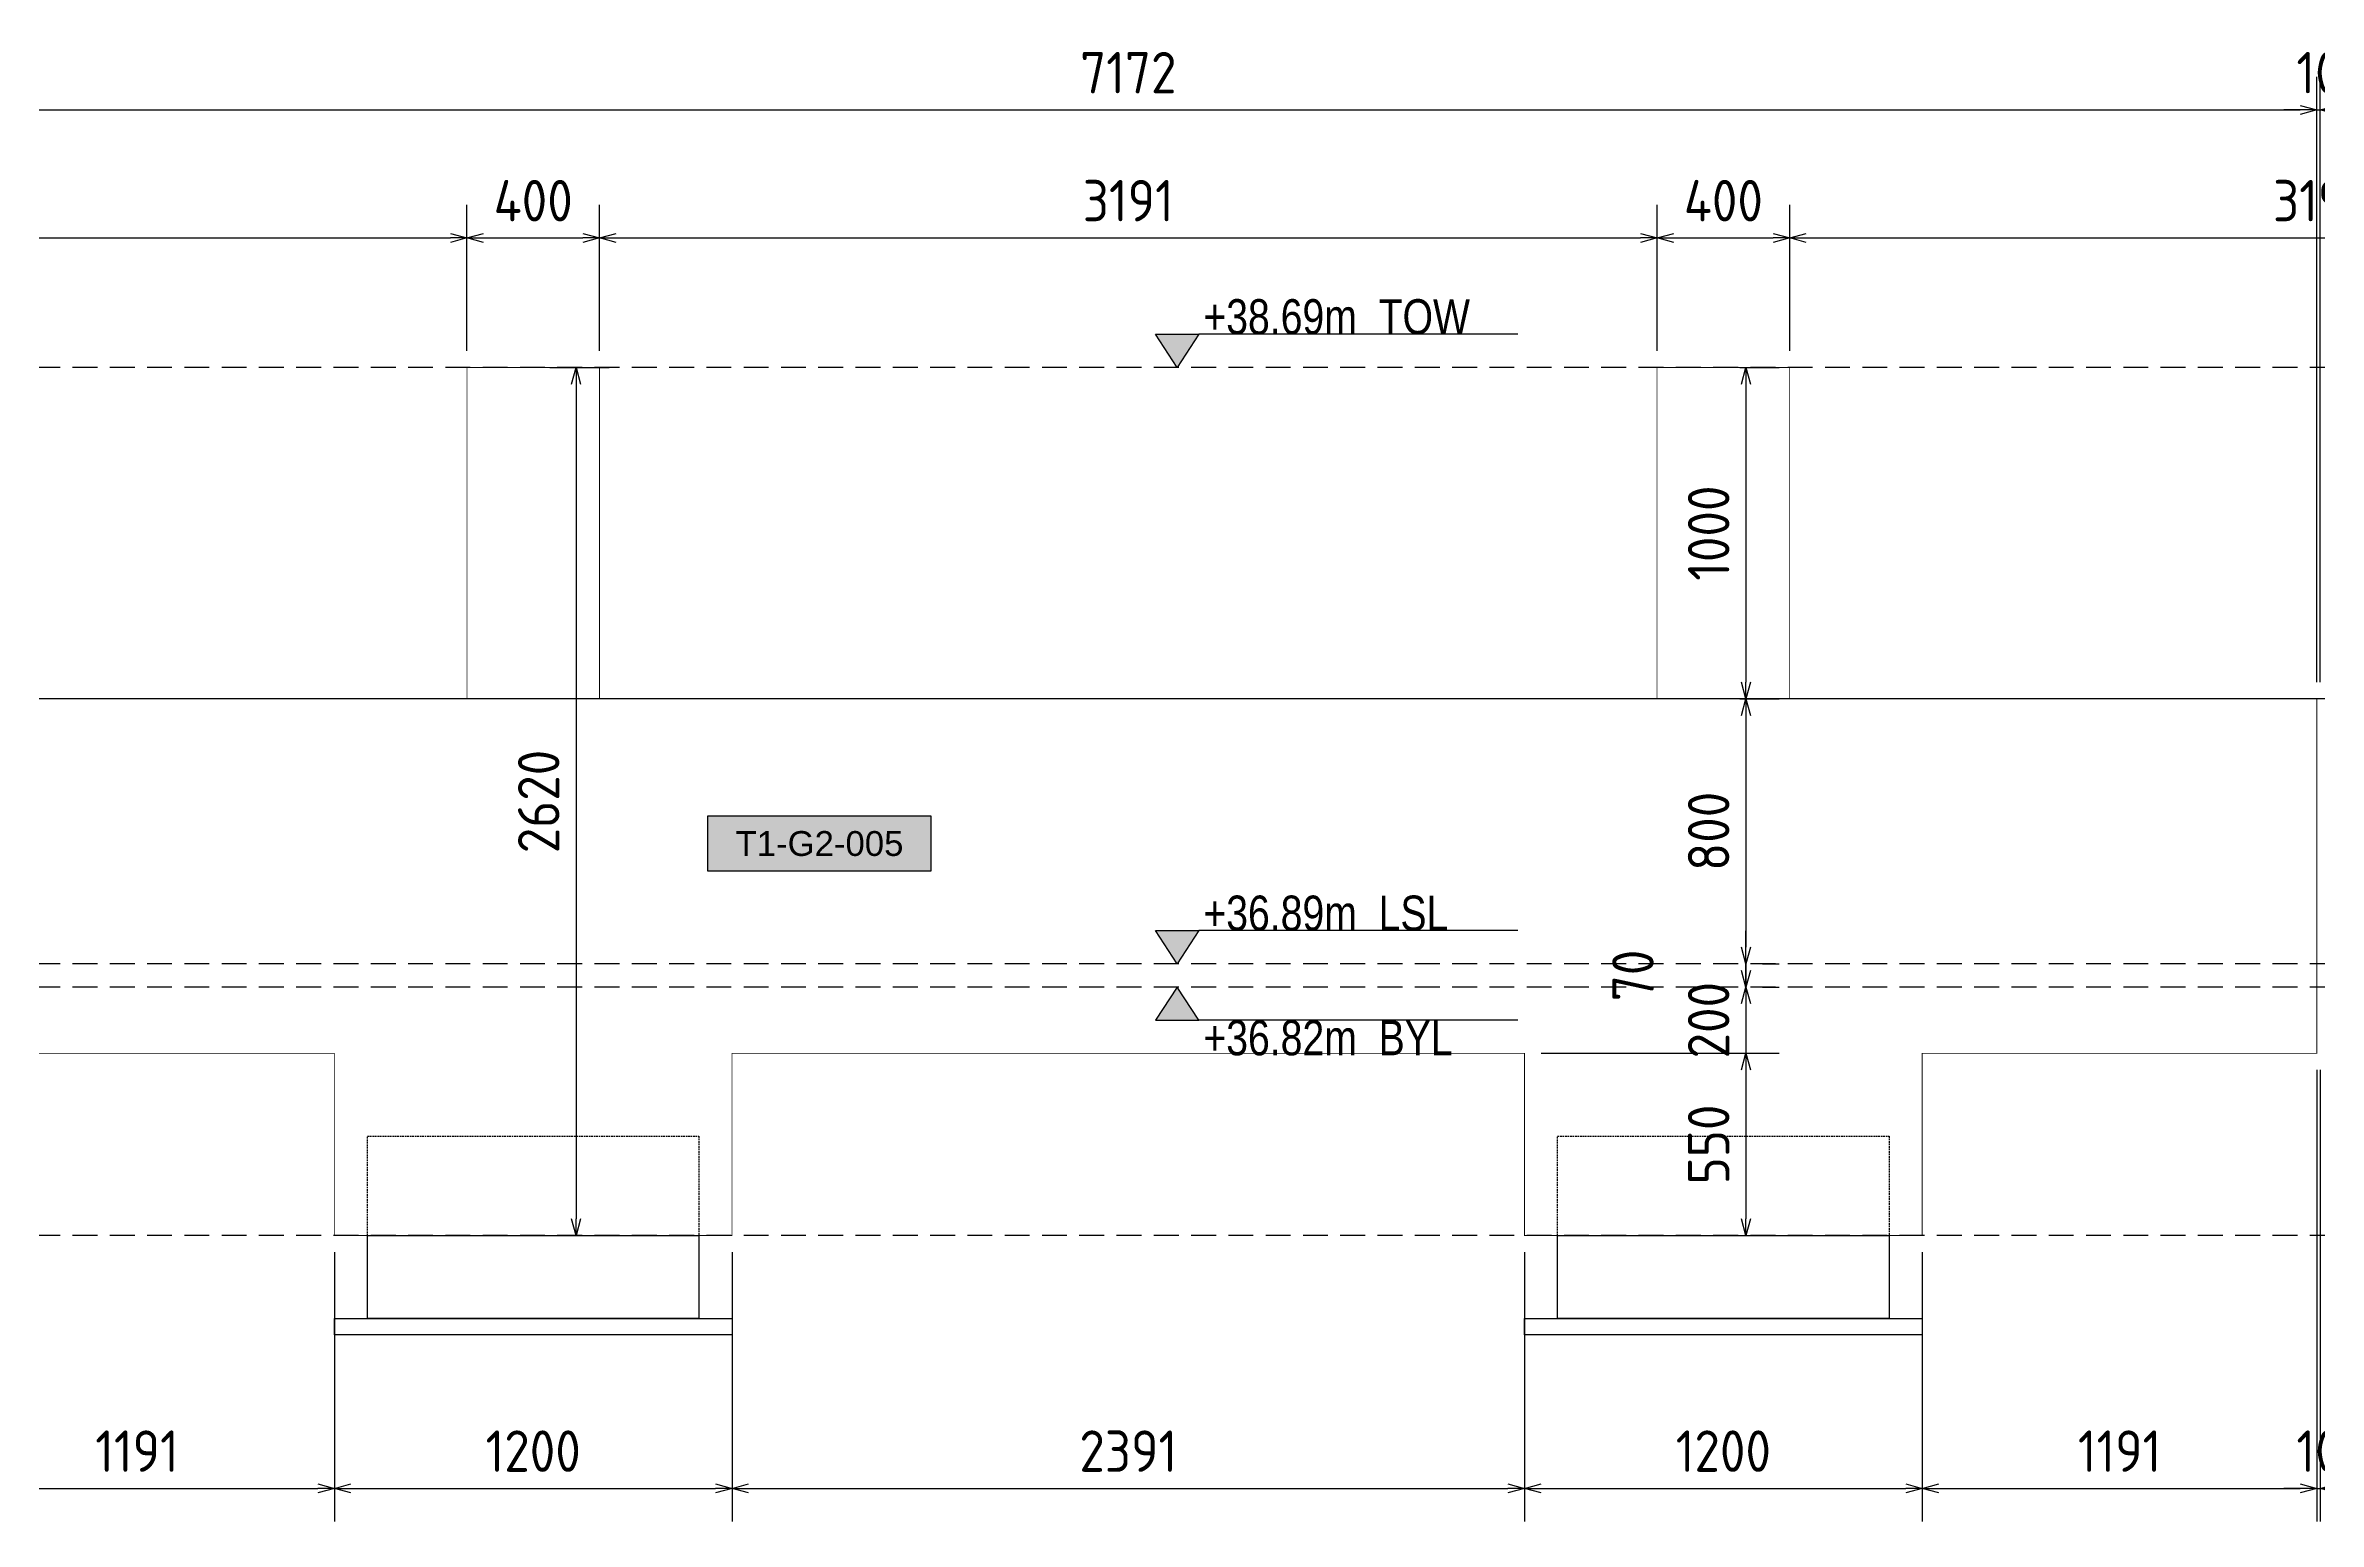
# Model space of a CAD drawing. Header units: centimetres. Extents: x -6122352 to 6876996, y -1694241 to 2592194.
# Drawn here: x 3309448 to 3316306, y 144765 to 149220 of the extents above; entities that cross this region are included whole.
import ezdxf
from ezdxf.enums import TextEntityAlignment as Align

# ---------------------------------------------------------------- set-up
doc = ezdxf.new("R2010")
doc.units = ezdxf.units.CM
doc.header["$MEASUREMENT"] = 0
doc.header["$PDMODE"] = 66
doc.header["$PDSIZE"] = 100
for name, pattern in [('23585-XR-AR-END-SETTING OUT PLAN$0$HIDDEN', [0.375, 0.25, -0.125]), ('CENTER', [2, 1.25, -0.25, 0.25, -0.25]), ('DASHED2', [0.375, 0.25, -0.125])]:
    doc.linetypes.add(name, pattern=pattern)
doc.layers.get('Defpoints').update_dxf_attribs({"color": 255, "linetype": 'CENTER'})
for name, color, linetype in [('00-MI-DIM', 7, 'Continuous'), ('@MI-TYPE-01', 30, 'Continuous'), ('@MI-TYPE-02', 6, 'Continuous'), ('JML-Dimension', 1, 'Continuous'), ('PANEL-TAGS', 7, 'Continuous'), ('SECTION', 130, 'Continuous')]:
    doc.layers.add(name, color=color, linetype=linetype)
doc.styles.add('PANELTAG_STYLE', font='arial.ttf')
doc.styles.add('Schueco-BEMSTIL', font='isocpeur.ttf', dxfattribs={"width": 0.9})
doc.styles.add('txt-Pisa-std', font='arial.ttf', dxfattribs={"width": 0.8})
doc.dimstyles.new('MI- JWC-TXT-2.5 MM', dxfattribs={"dimscale": 1.5, "dimtxt": 2.5, "dimasz": 1, "dimexe": 2, "dimexo": 1, "dimgap": 1, "dimtad": 1, "dimdec": 0, "dimdsep": 46, "dimtxsty": 'Schueco-BEMSTIL', "dimblk": 'OPEN30', "dimcen": 0, "dimdle": 2, "dimclrd": 140, "dimclre": 8, "dimclrt": 40, "dimadec": 0, "dimazin": 2, "dimtfac": 1, "dimtdec": 0, "dimtix": 1, "dimtmove": 2, "dimatfit": 3, "dimldrblk": 'OPEN', "dimfxl": 2, "dimlwd": -1, "dimlwe": -1, "dimarcsym": 0})

# ---------------------------------------------------------------- blocks, each defined once
blk = doc.blocks.new('T1-FOOTING ELEVATION')
at = {"color": 9}
blk.add_lwpolyline([(-600, -250), (600, -250), (600, -300), (-600, -300)], close=True, dxfattribs=at)
at = {"layer": '@MI-TYPE-01', "color": 114, "linetype": '23585-XR-AR-END-SETTING OUT PLAN$0$HIDDEN', "ltscale": 20, "true_color": 0x139b48}
blk.add_lwpolyline([(-500, 0), (-500, 300), (500, 300), (500, 0)], dxfattribs=at)
at = {"layer": '@MI-TYPE-01', "color": 114, "true_color": 0x139b48}
blk.add_lwpolyline([(-500, 0), (500, 0), (500, -250), (-500, -250)], close=True, dxfattribs=at)
blk = doc.blocks.new('_Open30')
at = {"color": 0, "linetype": 'ByBlock', "lineweight": -2}
for p, q in [((-1, 0.27), (0, 0)), ((0, 0), (-1, -0.27)), ((0, 0), (-1, 0))]:
    blk.add_line(p, q, dxfattribs=at)
blk = doc.blocks.new('*D1215')
at = {"layer": '@MI-TYPE-02', "color": 8, "transparency": 16777216}
for p, q in [((3314560.6, 148247.8), (3314678.7, 148247.8)), ((3314560.6, 147247.8), (3314678.7, 147247.8))]:
    blk.add_line(p, q, dxfattribs=at)
at = {"layer": '@MI-TYPE-02', "color": 140, "transparency": 16777216}
blk.add_line((3314578.7, 148197.8), (3314578.7, 147297.8), dxfattribs=at)
at = {"layer": 'Defpoints', "color": 0, "transparency": 16777216}
for p in [(3314510.6, 148247.8), (3314510.6, 147247.8), (3314578.7, 147247.8)]:
    blk.add_point(p, dxfattribs=at)
at = {"layer": '@MI-TYPE-02', "color": 140, "transparency": 16777216, "xscale": 50, "yscale": 50, "zscale": 50}
for p, rotation in [((3314578.7, 148247.8), 90), ((3314578.7, 147247.8), 270)]:
    blk.add_blockref('_Open30', p, dxfattribs=dict(at, rotation=rotation))
at = {"layer": '@MI-TYPE-02', "color": 40, "transparency": 16777216, "insert": (3314466.2, 147747.8), "char_height": 125, "attachment_point": 5, "rotation": 90, "style": 'Schueco-BEMSTIL'}
blk.add_mtext('1000', dxfattribs=at)
blk = doc.blocks.new('_Open')
at = {"color": 0, "linetype": 'ByBlock', "lineweight": -2}
for p, q in [((-1, 0.2), (0, 0)), ((-1, -0.2), (0, 0)), ((0, 0), (-1, 0))]:
    blk.add_line(p, q, dxfattribs=at)
blk = doc.blocks.new('*D1216')
at = {"layer": '@MI-TYPE-02', "color": 8, "transparency": 16777216}
for p, q in [((3314560.6, 147247.8), (3314678.7, 147247.8)), ((3314628.7, 146447.8), (3314678.7, 146447.8))]:
    blk.add_line(p, q, dxfattribs=at)
at = {"layer": '@MI-TYPE-02', "color": 140, "transparency": 16777216}
blk.add_line((3314578.7, 147197.8), (3314578.7, 146497.8), dxfattribs=at)
at = {"layer": 'Defpoints', "color": 0, "transparency": 16777216}
for p in [(3314510.6, 147247.8), (3314578.7, 146447.8), (3314578.7, 146447.8)]:
    blk.add_point(p, dxfattribs=at)
at = {"layer": '@MI-TYPE-02', "color": 140, "transparency": 16777216, "xscale": 50, "yscale": 50, "zscale": 50}
for p, rotation in [((3314578.7, 147247.8), 90), ((3314578.7, 146447.8), 270)]:
    blk.add_blockref('_Open30', p, dxfattribs=dict(at, rotation=rotation))
at = {"layer": '@MI-TYPE-02', "color": 40, "transparency": 16777216, "insert": (3314466.2, 146847.8), "char_height": 125, "attachment_point": 5, "rotation": 90, "style": 'Schueco-BEMSTIL'}
blk.add_mtext('800', dxfattribs=at)
blk = doc.blocks.new('*D1217')
at = {"layer": '@MI-TYPE-02', "color": 140, "transparency": 16777216}
for p, q in [((3314578.7, 146497.8), (3314578.7, 146547.8)), ((3314578.7, 146447.8), (3314578.7, 146377.8)), ((3314578.7, 146327.8), (3314578.7, 146277.8))]:
    blk.add_line(p, q, dxfattribs=at)
at = {"layer": '@MI-TYPE-02', "color": 8, "transparency": 16777216}
for p, q in [((3314628.7, 146447.8), (3314678.7, 146447.8)), ((3314628.7, 146377.8), (3314678.7, 146377.8))]:
    blk.add_line(p, q, dxfattribs=at)
at = {"layer": 'Defpoints', "color": 0, "transparency": 16777216}
for p in [(3314578.7, 146447.8), (3314578.7, 146377.8), (3314578.7, 146377.8)]:
    blk.add_point(p, dxfattribs=at)
at = {"layer": '@MI-TYPE-02', "color": 140, "transparency": 16777216, "xscale": 50, "yscale": 50, "zscale": 50}
for p, rotation in [((3314578.7, 146447.8), 270), ((3314578.7, 146377.8), 90)]:
    blk.add_blockref('_Open30', p, dxfattribs=dict(at, rotation=rotation))
at = {"layer": '@MI-TYPE-02', "color": 40, "transparency": 16777216, "insert": (3314237.7, 146412.8), "char_height": 125, "attachment_point": 5, "rotation": 90, "style": 'Schueco-BEMSTIL'}
blk.add_mtext('70', dxfattribs=at)
blk = doc.blocks.new('*D1218')
at = {"layer": '@MI-TYPE-02', "color": 140, "transparency": 16777216}
for p, q in [((3314578.7, 146427.8), (3314578.7, 146477.8)), ((3314578.7, 146377.8), (3314578.7, 146177.8)), ((3314578.7, 146127.8), (3314578.7, 146077.8))]:
    blk.add_line(p, q, dxfattribs=at)
at = {"layer": '@MI-TYPE-02', "color": 8, "transparency": 16777216}
for p, q in [((3314628.7, 146377.8), (3314678.7, 146377.8)), ((3313960.6, 146177.8), (3314678.7, 146177.8))]:
    blk.add_line(p, q, dxfattribs=at)
at = {"layer": 'Defpoints', "color": 0, "transparency": 16777216}
for p in [(3314578.7, 146377.8), (3313910.6, 146177.8), (3314578.7, 146177.8)]:
    blk.add_point(p, dxfattribs=at)
at = {"layer": '@MI-TYPE-02', "color": 140, "transparency": 16777216, "xscale": 50, "yscale": 50, "zscale": 50}
for p, rotation in [((3314578.7, 146377.8), 270), ((3314578.7, 146177.8), 90)]:
    blk.add_blockref('_Open30', p, dxfattribs=dict(at, rotation=rotation))
at = {"layer": '@MI-TYPE-02', "color": 40, "transparency": 16777216, "insert": (3314466.2, 146277.8), "char_height": 125, "attachment_point": 5, "rotation": 90, "style": 'Schueco-BEMSTIL'}
blk.add_mtext('200', dxfattribs=at)
blk = doc.blocks.new('*D1219')
at = {"layer": '@MI-TYPE-02', "color": 8, "transparency": 16777216}
for p, q in [((3313960.6, 146177.8), (3314678.7, 146177.8)), ((3314560.6, 145627.8), (3314678.7, 145627.8))]:
    blk.add_line(p, q, dxfattribs=at)
at = {"layer": '@MI-TYPE-02', "color": 140, "transparency": 16777216}
blk.add_line((3314578.7, 146127.8), (3314578.7, 145677.8), dxfattribs=at)
at = {"layer": 'Defpoints', "color": 0, "transparency": 16777216}
for p in [(3313910.6, 146177.8), (3314510.6, 145627.8), (3314578.7, 145627.8)]:
    blk.add_point(p, dxfattribs=at)
at = {"layer": '@MI-TYPE-02', "color": 140, "transparency": 16777216, "xscale": 50, "yscale": 50, "zscale": 50}
for p, rotation in [((3314578.7, 146177.8), 90), ((3314578.7, 145627.8), 270)]:
    blk.add_blockref('_Open30', p, dxfattribs=dict(at, rotation=rotation))
at = {"layer": '@MI-TYPE-02', "color": 40, "transparency": 16777216, "insert": (3314466.2, 145902.8), "char_height": 125, "attachment_point": 5, "rotation": 90, "style": 'Schueco-BEMSTIL'}
blk.add_mtext('550', dxfattribs=at)
blk = doc.blocks.new('*D1181')
at = {"layer": '00-MI-DIM', "color": 8, "transparency": 16777216}
for p, q in [((3307528.6, 148297.8), (3307528.6, 148738.7)), ((3310719.7, 148297.8), (3310719.7, 148738.7))]:
    blk.add_line(p, q, dxfattribs=at)
at = {"layer": '00-MI-DIM', "color": 140, "transparency": 16777216}
blk.add_line((3307578.6, 148638.7), (3310669.7, 148638.7), dxfattribs=at)
at = {"layer": 'Defpoints', "color": 0, "transparency": 16777216}
for p in [(3310719.7, 148638.7), (3307528.6, 148247.8), (3310719.7, 148247.8)]:
    blk.add_point(p, dxfattribs=at)
at = {"layer": '00-MI-DIM', "color": 140, "transparency": 16777216, "xscale": 50, "yscale": 50, "zscale": 50, "rotation": 180}
blk.add_blockref('_Open30', (3307528.6, 148638.7), dxfattribs=at)
at = {"layer": '00-MI-DIM', "color": 140, "transparency": 16777216, "xscale": 50, "yscale": 50, "zscale": 50}
blk.add_blockref('_Open30', (3310719.7, 148638.7), dxfattribs=at)
at = {"layer": '00-MI-DIM', "color": 40, "transparency": 16777216, "insert": (3309124.1, 148751.2), "char_height": 125, "attachment_point": 5, "style": 'Schueco-BEMSTIL'}
blk.add_mtext('3191', dxfattribs=at)
blk = doc.blocks.new('*D1182')
at = {"layer": '00-MI-DIM', "color": 8, "transparency": 16777216}
for p, q in [((3310719.7, 148657.8), (3310719.7, 148738.7)), ((3311119.7, 148297.8), (3311119.7, 148738.7))]:
    blk.add_line(p, q, dxfattribs=at)
at = {"layer": '00-MI-DIM', "color": 140, "transparency": 16777216}
blk.add_line((3310769.7, 148638.7), (3311069.7, 148638.7), dxfattribs=at)
at = {"layer": 'Defpoints', "color": 0, "transparency": 16777216}
for p in [(3311119.7, 148638.7), (3310719.7, 148607.8), (3311119.7, 148247.8)]:
    blk.add_point(p, dxfattribs=at)
at = {"layer": '00-MI-DIM', "color": 140, "transparency": 16777216, "xscale": 50, "yscale": 50, "zscale": 50, "rotation": 180}
blk.add_blockref('_Open30', (3310719.7, 148638.7), dxfattribs=at)
at = {"layer": '00-MI-DIM', "color": 140, "transparency": 16777216, "xscale": 50, "yscale": 50, "zscale": 50}
blk.add_blockref('_Open30', (3311119.7, 148638.7), dxfattribs=at)
at = {"layer": '00-MI-DIM', "color": 40, "transparency": 16777216, "insert": (3310919.7, 148751.2), "char_height": 125, "attachment_point": 5, "style": 'Schueco-BEMSTIL'}
blk.add_mtext('400', dxfattribs=at)
blk = doc.blocks.new('*D1281')
at = {"layer": '00-MI-DIM', "color": 8, "transparency": 16777216}
for p, q in [((3311119.7, 148297.8), (3311119.7, 148738.7)), ((3314310.6, 148297.8), (3314310.6, 148738.7))]:
    blk.add_line(p, q, dxfattribs=at)
at = {"layer": '00-MI-DIM', "color": 140, "transparency": 16777216}
blk.add_line((3311169.7, 148638.7), (3314260.6, 148638.7), dxfattribs=at)
at = {"layer": 'Defpoints', "color": 0, "transparency": 16777216}
for p in [(3314310.6, 148638.7), (3311119.7, 148247.8), (3314310.6, 148247.8)]:
    blk.add_point(p, dxfattribs=at)
at = {"layer": '00-MI-DIM', "color": 140, "transparency": 16777216, "xscale": 50, "yscale": 50, "zscale": 50, "rotation": 180}
blk.add_blockref('_Open30', (3311119.7, 148638.7), dxfattribs=at)
at = {"layer": '00-MI-DIM', "color": 140, "transparency": 16777216, "xscale": 50, "yscale": 50, "zscale": 50}
blk.add_blockref('_Open30', (3314310.6, 148638.7), dxfattribs=at)
at = {"layer": '00-MI-DIM', "color": 40, "transparency": 16777216, "insert": (3312715.1, 148751.2), "char_height": 125, "attachment_point": 5, "style": 'Schueco-BEMSTIL'}
blk.add_mtext('3191', dxfattribs=at)
blk = doc.blocks.new('*D1282')
at = {"layer": '00-MI-DIM', "color": 8, "transparency": 16777216}
for p, q in [((3314310.6, 148297.8), (3314310.6, 148738.7)), ((3314710.6, 148297.8), (3314710.6, 148738.7))]:
    blk.add_line(p, q, dxfattribs=at)
at = {"layer": '00-MI-DIM', "color": 140, "transparency": 16777216}
blk.add_line((3314360.6, 148638.7), (3314660.6, 148638.7), dxfattribs=at)
at = {"layer": 'Defpoints', "color": 0, "transparency": 16777216}
for p in [(3314710.6, 148638.7), (3314310.6, 148247.8), (3314710.6, 148247.8)]:
    blk.add_point(p, dxfattribs=at)
at = {"layer": '00-MI-DIM', "color": 140, "transparency": 16777216, "xscale": 50, "yscale": 50, "zscale": 50, "rotation": 180}
blk.add_blockref('_Open30', (3314310.6, 148638.7), dxfattribs=at)
at = {"layer": '00-MI-DIM', "color": 140, "transparency": 16777216, "xscale": 50, "yscale": 50, "zscale": 50}
blk.add_blockref('_Open30', (3314710.6, 148638.7), dxfattribs=at)
at = {"layer": '00-MI-DIM', "color": 40, "transparency": 16777216, "insert": (3314510.6, 148751.2), "char_height": 125, "attachment_point": 5, "style": 'Schueco-BEMSTIL'}
blk.add_mtext('400', dxfattribs=at)
blk = doc.blocks.new('*D1283')
at = {"layer": '00-MI-DIM', "color": 8, "transparency": 16777216}
for p, q in [((3314710.6, 148297.8), (3314710.6, 148738.7)), ((3317902, 148297.8), (3317902, 148738.7))]:
    blk.add_line(p, q, dxfattribs=at)
at = {"layer": '00-MI-DIM', "color": 140, "transparency": 16777216}
blk.add_line((3314760.6, 148638.7), (3317852, 148638.7), dxfattribs=at)
at = {"layer": 'Defpoints', "color": 0, "transparency": 16777216}
for p in [(3317902, 148638.7), (3314710.6, 148247.8), (3317902, 148247.8)]:
    blk.add_point(p, dxfattribs=at)
at = {"layer": '00-MI-DIM', "color": 140, "transparency": 16777216, "xscale": 50, "yscale": 50, "zscale": 50, "rotation": 180}
blk.add_blockref('_Open30', (3314710.6, 148638.7), dxfattribs=at)
at = {"layer": '00-MI-DIM', "color": 140, "transparency": 16777216, "xscale": 50, "yscale": 50, "zscale": 50}
blk.add_blockref('_Open30', (3317902, 148638.7), dxfattribs=at)
at = {"layer": '00-MI-DIM', "color": 40, "transparency": 16777216, "insert": (3316306.3, 148751.2), "char_height": 125, "attachment_point": 5, "style": 'Schueco-BEMSTIL'}
blk.add_mtext('3191', dxfattribs=at)
blk = doc.blocks.new('*D1295')
at = {"layer": '00-MI-DIM', "color": 8, "transparency": 16777216}
for p, q in [((3309129.1, 147297.8), (3309129.1, 149125.1)), ((3316301.3, 147297.8), (3316301.3, 149125.1))]:
    blk.add_line(p, q, dxfattribs=at)
at = {"layer": '00-MI-DIM', "color": 140, "transparency": 16777216}
blk.add_line((3309179.1, 149025.1), (3316251.3, 149025.1), dxfattribs=at)
at = {"layer": 'Defpoints', "color": 0, "transparency": 16777216}
for p in [(3316301.3, 149025.1), (3309129.1, 147247.8), (3316301.3, 147247.8)]:
    blk.add_point(p, dxfattribs=at)
at = {"layer": '00-MI-DIM', "color": 140, "transparency": 16777216, "xscale": 50, "yscale": 50, "zscale": 50, "rotation": 180}
blk.add_blockref('_Open30', (3309129.1, 149025.1), dxfattribs=at)
at = {"layer": '00-MI-DIM', "color": 140, "transparency": 16777216, "xscale": 50, "yscale": 50, "zscale": 50}
blk.add_blockref('_Open30', (3316301.3, 149025.1), dxfattribs=at)
at = {"layer": '00-MI-DIM', "color": 40, "transparency": 16777216, "insert": (3312715.2, 149137.6), "char_height": 125, "attachment_point": 5, "style": 'Schueco-BEMSTIL'}
blk.add_mtext('7172', dxfattribs=at)
blk = doc.blocks.new('*D1296')
at = {"layer": '00-MI-DIM', "color": 8, "transparency": 16777216}
for p, q in [((3316301.3, 147297.8), (3316301.3, 149125.1)), ((3316311.3, 147297.8), (3316311.3, 149125.1))]:
    blk.add_line(p, q, dxfattribs=at)
at = {"layer": '00-MI-DIM', "color": 140, "transparency": 16777216}
for p, q in [((3316251.3, 149025.1), (3316201.3, 149025.1)), ((3316301.3, 149025.1), (3316311.3, 149025.1)), ((3316361.3, 149025.1), (3316411.3, 149025.1))]:
    blk.add_line(p, q, dxfattribs=at)
at = {"layer": 'Defpoints', "color": 0, "transparency": 16777216}
for p in [(3316311.3, 149025.1), (3316301.3, 147247.8), (3316311.3, 147247.8)]:
    blk.add_point(p, dxfattribs=at)
at = {"layer": '00-MI-DIM', "color": 140, "transparency": 16777216, "xscale": 50, "yscale": 50, "zscale": 50}
blk.add_blockref('_Open30', (3316301.3, 149025.1), dxfattribs=at)
at = {"layer": '00-MI-DIM', "color": 140, "transparency": 16777216, "xscale": 50, "yscale": 50, "zscale": 50, "rotation": 180}
blk.add_blockref('_Open30', (3316311.3, 149025.1), dxfattribs=at)
at = {"layer": '00-MI-DIM', "color": 40, "transparency": 16777216, "insert": (3316306.3, 149137.6), "char_height": 125, "attachment_point": 5, "style": 'Schueco-BEMSTIL'}
blk.add_mtext('10', dxfattribs=at)
blk = doc.blocks.new('*D1319')
at = {"layer": '00-MI-DIM', "color": 8, "transparency": 16777216}
for p, q in [((3309129.1, 146127.8), (3309129.1, 144764.7)), ((3310319.7, 145577.8), (3310319.7, 144764.7))]:
    blk.add_line(p, q, dxfattribs=at)
at = {"layer": '00-MI-DIM', "color": 140, "transparency": 16777216}
blk.add_line((3309179.1, 144864.7), (3310269.7, 144864.7), dxfattribs=at)
at = {"layer": 'Defpoints', "color": 0, "transparency": 16777216}
for p in [(3309129.1, 146177.8), (3310319.7, 145627.8), (3310319.7, 144864.7)]:
    blk.add_point(p, dxfattribs=at)
at = {"layer": '00-MI-DIM', "color": 140, "transparency": 16777216, "xscale": 50, "yscale": 50, "zscale": 50, "rotation": 180}
blk.add_blockref('_Open30', (3309129.1, 144864.7), dxfattribs=at)
at = {"layer": '00-MI-DIM', "color": 140, "transparency": 16777216, "xscale": 50, "yscale": 50, "zscale": 50}
blk.add_blockref('_Open30', (3310319.7, 144864.7), dxfattribs=at)
at = {"layer": '00-MI-DIM', "color": 40, "transparency": 16777216, "insert": (3309724.4, 144977.2), "char_height": 125, "attachment_point": 5, "style": 'Schueco-BEMSTIL'}
blk.add_mtext('1191', dxfattribs=at)
blk = doc.blocks.new('*D1320')
at = {"layer": '00-MI-DIM', "color": 8, "transparency": 16777216}
for p, q in [((3310319.7, 145577.8), (3310319.7, 144764.7)), ((3311519.7, 145577.8), (3311519.7, 144764.7))]:
    blk.add_line(p, q, dxfattribs=at)
at = {"layer": '00-MI-DIM', "color": 140, "transparency": 16777216}
blk.add_line((3310369.7, 144864.7), (3311469.7, 144864.7), dxfattribs=at)
at = {"layer": 'Defpoints', "color": 0, "transparency": 16777216}
for p in [(3310319.7, 145627.8), (3311519.7, 145627.8), (3311519.7, 144864.7)]:
    blk.add_point(p, dxfattribs=at)
at = {"layer": '00-MI-DIM', "color": 140, "transparency": 16777216, "xscale": 50, "yscale": 50, "zscale": 50, "rotation": 180}
blk.add_blockref('_Open30', (3310319.7, 144864.7), dxfattribs=at)
at = {"layer": '00-MI-DIM', "color": 140, "transparency": 16777216, "xscale": 50, "yscale": 50, "zscale": 50}
blk.add_blockref('_Open30', (3311519.7, 144864.7), dxfattribs=at)
at = {"layer": '00-MI-DIM', "color": 40, "transparency": 16777216, "insert": (3310919.7, 144977.2), "char_height": 125, "attachment_point": 5, "style": 'Schueco-BEMSTIL'}
blk.add_mtext('1200', dxfattribs=at)
blk = doc.blocks.new('*D1321')
at = {"layer": '00-MI-DIM', "color": 8, "transparency": 16777216}
for p, q in [((3311519.7, 145577.8), (3311519.7, 144764.7)), ((3313910.6, 145577.8), (3313910.6, 144764.7))]:
    blk.add_line(p, q, dxfattribs=at)
at = {"layer": '00-MI-DIM', "color": 140, "transparency": 16777216}
blk.add_line((3311569.7, 144864.7), (3313860.6, 144864.7), dxfattribs=at)
at = {"layer": 'Defpoints', "color": 0, "transparency": 16777216}
for p in [(3311519.7, 145627.8), (3313910.6, 145627.8), (3313910.6, 144864.7)]:
    blk.add_point(p, dxfattribs=at)
at = {"layer": '00-MI-DIM', "color": 140, "transparency": 16777216, "xscale": 50, "yscale": 50, "zscale": 50, "rotation": 180}
blk.add_blockref('_Open30', (3311519.7, 144864.7), dxfattribs=at)
at = {"layer": '00-MI-DIM', "color": 140, "transparency": 16777216, "xscale": 50, "yscale": 50, "zscale": 50}
blk.add_blockref('_Open30', (3313910.6, 144864.7), dxfattribs=at)
at = {"layer": '00-MI-DIM', "color": 40, "transparency": 16777216, "insert": (3312715.1, 144977.2), "char_height": 125, "attachment_point": 5, "style": 'Schueco-BEMSTIL'}
blk.add_mtext('2391', dxfattribs=at)
blk = doc.blocks.new('*D1322')
at = {"layer": '00-MI-DIM', "color": 8, "transparency": 16777216}
for p, q in [((3313910.6, 145577.8), (3313910.6, 144764.7)), ((3315110.6, 145577.8), (3315110.6, 144764.7))]:
    blk.add_line(p, q, dxfattribs=at)
at = {"layer": '00-MI-DIM', "color": 140, "transparency": 16777216}
blk.add_line((3313960.6, 144864.7), (3315060.6, 144864.7), dxfattribs=at)
at = {"layer": 'Defpoints', "color": 0, "transparency": 16777216}
for p in [(3313910.6, 145627.8), (3315110.6, 145627.8), (3315110.6, 144864.7)]:
    blk.add_point(p, dxfattribs=at)
at = {"layer": '00-MI-DIM', "color": 140, "transparency": 16777216, "xscale": 50, "yscale": 50, "zscale": 50, "rotation": 180}
blk.add_blockref('_Open30', (3313910.6, 144864.7), dxfattribs=at)
at = {"layer": '00-MI-DIM', "color": 140, "transparency": 16777216, "xscale": 50, "yscale": 50, "zscale": 50}
blk.add_blockref('_Open30', (3315110.6, 144864.7), dxfattribs=at)
at = {"layer": '00-MI-DIM', "color": 40, "transparency": 16777216, "insert": (3314510.6, 144977.2), "char_height": 125, "attachment_point": 5, "style": 'Schueco-BEMSTIL'}
blk.add_mtext('1200', dxfattribs=at)
blk = doc.blocks.new('*D1323')
at = {"layer": '00-MI-DIM', "color": 8, "transparency": 16777216}
for p, q in [((3316301.3, 146127.8), (3316301.3, 144764.7)), ((3315110.6, 145577.8), (3315110.6, 144764.7))]:
    blk.add_line(p, q, dxfattribs=at)
at = {"layer": '00-MI-DIM', "color": 140, "transparency": 16777216}
blk.add_line((3315160.6, 144864.7), (3316251.3, 144864.7), dxfattribs=at)
at = {"layer": 'Defpoints', "color": 0, "transparency": 16777216}
for p in [(3316301.3, 146177.8), (3315110.6, 145627.8), (3316301.3, 144864.7)]:
    blk.add_point(p, dxfattribs=at)
at = {"layer": '00-MI-DIM', "color": 140, "transparency": 16777216, "xscale": 50, "yscale": 50, "zscale": 50, "rotation": 180}
blk.add_blockref('_Open30', (3315110.6, 144864.7), dxfattribs=at)
at = {"layer": '00-MI-DIM', "color": 140, "transparency": 16777216, "xscale": 50, "yscale": 50, "zscale": 50}
blk.add_blockref('_Open30', (3316301.3, 144864.7), dxfattribs=at)
at = {"layer": '00-MI-DIM', "color": 40, "transparency": 16777216, "insert": (3315705.9, 144977.2), "char_height": 125, "attachment_point": 5, "style": 'Schueco-BEMSTIL'}
blk.add_mtext('1191', dxfattribs=at)
blk = doc.blocks.new('*D1324')
at = {"layer": '00-MI-DIM', "color": 8, "transparency": 16777216}
for p, q in [((3316301.3, 146127.8), (3316301.3, 144764.7)), ((3316311.3, 146127.8), (3316311.3, 144764.7))]:
    blk.add_line(p, q, dxfattribs=at)
at = {"layer": '00-MI-DIM', "color": 140, "transparency": 16777216}
for p, q in [((3316251.3, 144864.7), (3316201.3, 144864.7)), ((3316301.3, 144864.7), (3316311.3, 144864.7)), ((3316361.3, 144864.7), (3316411.3, 144864.7))]:
    blk.add_line(p, q, dxfattribs=at)
at = {"layer": 'Defpoints', "color": 0, "transparency": 16777216}
for p in [(3316301.3, 146177.8), (3316311.3, 146177.8), (3316311.3, 144864.7)]:
    blk.add_point(p, dxfattribs=at)
at = {"layer": '00-MI-DIM', "color": 140, "transparency": 16777216, "xscale": 50, "yscale": 50, "zscale": 50}
blk.add_blockref('_Open30', (3316301.3, 144864.7), dxfattribs=at)
at = {"layer": '00-MI-DIM', "color": 140, "transparency": 16777216, "xscale": 50, "yscale": 50, "zscale": 50, "rotation": 180}
blk.add_blockref('_Open30', (3316311.3, 144864.7), dxfattribs=at)
at = {"layer": '00-MI-DIM', "color": 40, "transparency": 16777216, "insert": (3316306.3, 144977.2), "char_height": 125, "attachment_point": 5, "style": 'Schueco-BEMSTIL'}
blk.add_mtext('10', dxfattribs=at)
blk = doc.blocks.new('PANELTAG')
at = {"layer": 'PANEL-TAGS', "color": 1}
blk.add_lwpolyline([(-13.5, -3.3), (13.5, -3.3), (13.5, 3.3), (-13.5, 3.3)], close=True, dxfattribs=at)
at = {"layer": 'PANEL-TAGS', "color": 40, "true_color": 0xffd700}
blk.add_solid([(-13.5, -3.3), (13.5, -3.3), (-13.5, 3.3), (13.5, 3.3)], dxfattribs=at)
at = {"layer": 'PANEL-TAGS', "color": 5, "style": 'PANELTAG_STYLE'}
blk.add_attdef('TAGNO', text='', height=3, dxfattribs=at).set_placement((0, 0), align=Align.CENTER)
blk = doc.blocks.new('*U1148')
at = {"layer": 'JML-Dimension'}
h = blk.add_hatch(color=10, dxfattribs=at)
h.dxf.hatch_style = 1
h.paths.add_polyline_path([(0, 0), (-1.54, 2.37), (1.54, 2.37)])
blk.add_line((24.31, 2.37), (1.54, 2.37), dxfattribs=at)
blk.add_lwpolyline([(0, 0), (-1.54, 2.37), (1.54, 2.37), (0, 0)], dxfattribs=at)
at = {"color": 5, "style": 'txt-Pisa-std', "width": 0.8}
blk.add_attdef('+0.0', text='', height=2.5, dxfattribs=at).set_placement((1.87, 2.37), align=Align.BOTTOM_LEFT)
blk = doc.blocks.new('*U1149')
at = {"layer": 'JML-Dimension'}
h = blk.add_hatch(color=10, dxfattribs=at)
h.dxf.hatch_style = 1
h.paths.add_polyline_path([(0, 0), (-1.54, 2.37), (1.54, 2.37)])
blk.add_line((24.31, 2.37), (1.54, 2.37), dxfattribs=at)
blk.add_lwpolyline([(0, 0), (-1.54, 2.37), (1.54, 2.37), (0, 0)], dxfattribs=at)
at = {"color": 5, "style": 'txt-Pisa-std', "width": 0.8}
blk.add_attdef('+0.0', text='', height=2.5, dxfattribs=at).set_placement((1.87, 2.37), align=Align.BOTTOM_LEFT)
blk = doc.blocks.new('*U1150')
at = {"layer": 'JML-Dimension'}
h = blk.add_hatch(color=10, dxfattribs=at)
h.dxf.hatch_style = 1
h.paths.add_polyline_path([(0, 0), (-1.54, 2.37), (1.54, 2.37)])
blk.add_line((24.31, 2.37), (1.54, 2.37), dxfattribs=at)
blk.add_lwpolyline([(0, 0), (-1.54, 2.37), (1.54, 2.37), (0, 0)], dxfattribs=at)
at = {"color": 5, "style": 'txt-Pisa-std', "width": 0.8}
blk.add_attdef('+0.0', text='', height=2.5, dxfattribs=at).set_placement((1.87, 2.37), align=Align.BOTTOM_LEFT)
blk = doc.blocks.new('*D4507')
at = {"color": 8, "transparency": 16777216}
for p, q in [((3310969.7, 148247.8), (3311148.8, 148247.8)), ((3310969.7, 145627.8), (3311148.8, 145627.8))]:
    blk.add_line(p, q, dxfattribs=at)
at = {"color": 140, "transparency": 16777216}
blk.add_line((3311048.8, 148197.8), (3311048.8, 145677.8), dxfattribs=at)
at = {"layer": 'Defpoints', "color": 0, "transparency": 16777216}
for p in [(3310919.7, 148247.8), (3310919.7, 145627.8), (3311048.8, 145627.8)]:
    blk.add_point(p, dxfattribs=at)
at = {"color": 140, "transparency": 16777216, "xscale": 50, "yscale": 50, "zscale": 50}
for p, rotation in [((3311048.8, 148247.8), 90), ((3311048.8, 145627.8), 270)]:
    blk.add_blockref('_Open30', p, dxfattribs=dict(at, rotation=rotation))
at = {"color": 40, "transparency": 16777216, "insert": (3310936.3, 146937.8), "char_height": 125, "attachment_point": 5, "rotation": 90, "style": 'Schueco-BEMSTIL'}
blk.add_mtext('2620', dxfattribs=at)

msp = doc.modelspace()

# ---------------------------------------------------------------- linework, layer by layer
at = {"color": 160, "linetype": 'DASHED2', "ltscale": 300}
for points in [[(3322542.34028, 148247.84875), (3303947.45983, 148247.84875)], [(3322542.34028, 146447.84875), (3303947.45983, 146447.84875)], [(3322542.34028, 146377.84875), (3303947.45983, 146377.84875)], [(3322542.34028, 145627.5373), (3303947.45983, 145627.5373)]]:
    msp.add_lwpolyline(points, dxfattribs=at)
at = {"color": 160, "linetype": 'DASHED2', "ltscale": 5}
msp.add_lwpolyline([(3322542.34028, 147247.84875), (3303947.45983, 147247.84875)], dxfattribs=at)
at = {"layer": '@MI-TYPE-01', "color": 30, "ltscale": 20, "const_width": 2.5}
msp.add_lwpolyline([(3309129.14598, 146177.84875), (3309129.14598, 147247.84875), (3310719.70801, 147247.84875), (3310719.70801, 148247.84875), (3311119.70801, 148247.84875), (3311119.70801, 147247.84875), (3314310.55107, 147247.84875), (3314310.55107, 148247.84875), (3314710.55107, 148247.84875), (3314710.55107, 147247.84875), (3316301.2536, 147247.84875), (3316301.2536, 146177.84875), (3315110.55107, 146177.84875), (3315110.55107, 145627.84875), (3313910.55107, 145627.84875), (3313910.55107, 146177.84875), (3311519.70801, 146177.84875), (3311519.70801, 145627.84875), (3310319.70801, 145627.84875), (3310319.70801, 146177.84875), (3309129.14598, 146177.84875)], dxfattribs=at)

# ---------------------------------------------------------------- block references
at = {"layer": '@MI-TYPE-01', "color": 30}
for p in [(3310919.70801, 145627.84875), (3314510.55107, 145627.84875)]:
    msp.add_blockref('T1-FOOTING ELEVATION', p, dxfattribs=at)
at = {"layer": 'PANEL-TAGS'}
ref = msp.add_blockref('PANELTAG', (3311783.3745, 146811.02499), dxfattribs=dict(at, xscale=25, yscale=25, zscale=25))
ref.add_attrib('TAGNO', 'T1-G2-005', dxfattribs={"color": 5, "height": 75, "style": 'PANELTAG_STYLE'}).set_placement((3311783.3745, 146811.02499), align=Align.MIDDLE_CENTER)
at = {"layer": 'SECTION', "color": 6}
ref = msp.add_blockref('*U1148', (3312862.44862, 148247.84875), dxfattribs=dict(at, xscale=42.30147098076819, yscale=42.30147098076819, zscale=42.30147098076819))
ref.add_attrib('+0.0', '+38.69m  TOW', (3312941.57726, 148348.10582), dxfattribs={"layer": 'JML-Dimension', "color": 5, "height": 105.7536775, "style": 'txt-Pisa-std', "width": 0.8})
ref = msp.add_blockref('*U1149', (3312862.44862, 146447.84875), dxfattribs=dict(at, xscale=42.30147098076819, yscale=42.30147098076819, zscale=42.30147098076819))
ref.add_attrib('+0.0', '+36.89m  LSL', (3312941.57726, 146548.10582), dxfattribs={"layer": 'JML-Dimension', "color": 5, "height": 105.7536775, "style": 'txt-Pisa-std', "width": 0.8})
ref = msp.add_blockref('*U1150', (3312862.44862, 146377.84875), dxfattribs=dict(at, xscale=-42.30147098076819, yscale=42.30147098076819, zscale=42.30147098076819, rotation=180.0000000024345))
ref.add_attrib('+0.0', '+36.82m  BYL', (3312941.57726, 146171.91015), dxfattribs={"layer": 'JML-Dimension', "color": 5, "height": 105.7536775, "rotation": 0.000000003, "style": 'txt-Pisa-std', "width": 0.8})

# ---------------------------------------------------------------- dimensions: what is measured, and where the dimension line sits
dim = msp.add_linear_dim(base=(3311048.79116, 145627.84875), p1=(3310919.70801, 148247.84875), p2=(3310919.70801, 145627.84875), angle=90, dimstyle='MI- JWC-TXT-2.5 MM')
dim.commit()
dim.dimension.update_dxf_attribs({"geometry": '*D4507', "text_midpoint": (3310936.29116, 146937.84875)})
at = {"layer": '00-MI-DIM', "color": 30}
for base, p1, p2, picture, middle in [((3316301.2536, 149025.11831), (3309129.14598, 147247.84875), (3316301.2536, 147247.84875), '*D1295', (3312715.19979, 149025.11831)), ((3316311.2536, 149025.11831), (3316301.2536, 147247.84875), (3316311.2536, 147247.84875), '*D1296', (3316306.2536, 149025.11831)), ((3310719.70801, 148638.66158), (3307528.58395, 148247.84875), (3310719.70801, 148247.84875), '*D1181', (3309124.14598, 148638.66158)), ((3311119.70801, 148638.66158), (3310719.70801, 148607.84875), (3311119.70801, 148247.84875), '*D1182', (3310919.70801, 148638.66158)), ((3314310.55107, 148638.66158), (3311119.70801, 148247.84875), (3314310.55107, 148247.84875), '*D1281', (3312715.12954, 148638.66158)), ((3314710.55107, 148638.66158), (3314310.55107, 148247.84875), (3314710.55107, 148247.84875), '*D1282', (3314510.55107, 148638.66158)), ((3317901.95613, 148638.66158), (3314710.55107, 148247.84875), (3317901.95613, 148247.84875), '*D1283', (3316306.2536, 148638.66158)), ((3310319.70801, 144864.66073), (3309129.14598, 146177.84875), (3310319.70801, 145627.84875), '*D1319', (3309724.427, 144864.66073)), ((3316301.2536, 144864.66073), (3315110.55107, 145627.84875), (3316301.2536, 146177.84875), '*D1323', (3315705.90234, 144864.66073)), ((3316311.2536, 144864.66073), (3316301.2536, 146177.84875), (3316311.2536, 146177.84875), '*D1324', (3316306.2536, 144864.66073)), ((3311519.70801, 144864.66073), (3310319.70801, 145627.84875), (3311519.70801, 145627.84875), '*D1320', (3310919.70801, 144864.66073)), ((3313910.55107, 144864.66073), (3311519.70801, 145627.84875), (3313910.55107, 145627.84875), '*D1321', (3312715.12954, 144864.66073)), ((3315110.55107, 144864.66073), (3313910.55107, 145627.84875), (3315110.55107, 145627.84875), '*D1322', (3314510.55107, 144864.66073))]:
    dim = msp.add_linear_dim(base=base, p1=p1, p2=p2, dimstyle='MI- JWC-TXT-2.5 MM', dxfattribs=at)
    dim.commit()
    dim.dimension.update_dxf_attribs({"geometry": picture, "text_midpoint": middle, "dimtype": 160})
at = {"layer": '@MI-TYPE-02', "color": 30}
for base, p1, p2, picture, middle in [((3314578.66761, 147247.84875), (3314510.55107, 148247.84875), (3314510.55107, 147247.84875), '*D1215', (3314466.16761, 147747.84875)), ((3314578.66761, 146447.84875), (3314510.55107, 147247.84875), (3314578.66761, 146447.84875), '*D1216', (3314466.16761, 146847.84875)), ((3314578.66761, 146177.84875), (3314578.66761, 146377.84875), (3313910.55107, 146177.84875), '*D1218', (3314466.16761, 146277.84875)), ((3314578.66761, 145627.84875), (3313910.55107, 146177.84875), (3314510.55107, 145627.84875), '*D1219', (3314466.16761, 145902.84875))]:
    dim = msp.add_linear_dim(base=base, p1=p1, p2=p2, angle=90, dimstyle='MI- JWC-TXT-2.5 MM', dxfattribs=at)
    dim.commit()
    dim.dimension.update_dxf_attribs({"geometry": picture, "text_midpoint": middle})
dim = msp.add_linear_dim(base=(3314578.66761, 146377.84875), p1=(3314578.66761, 146447.84875), p2=(3314578.66761, 146377.84875), angle=90, dimstyle='MI- JWC-TXT-2.5 MM', dxfattribs=at)
dim.commit()
dim.dimension.update_dxf_attribs({"geometry": '*D1217', "text_midpoint": (3314237.70779, 146412.84875), "dimtype": 160})

doc.saveas('drawing.dxf')
